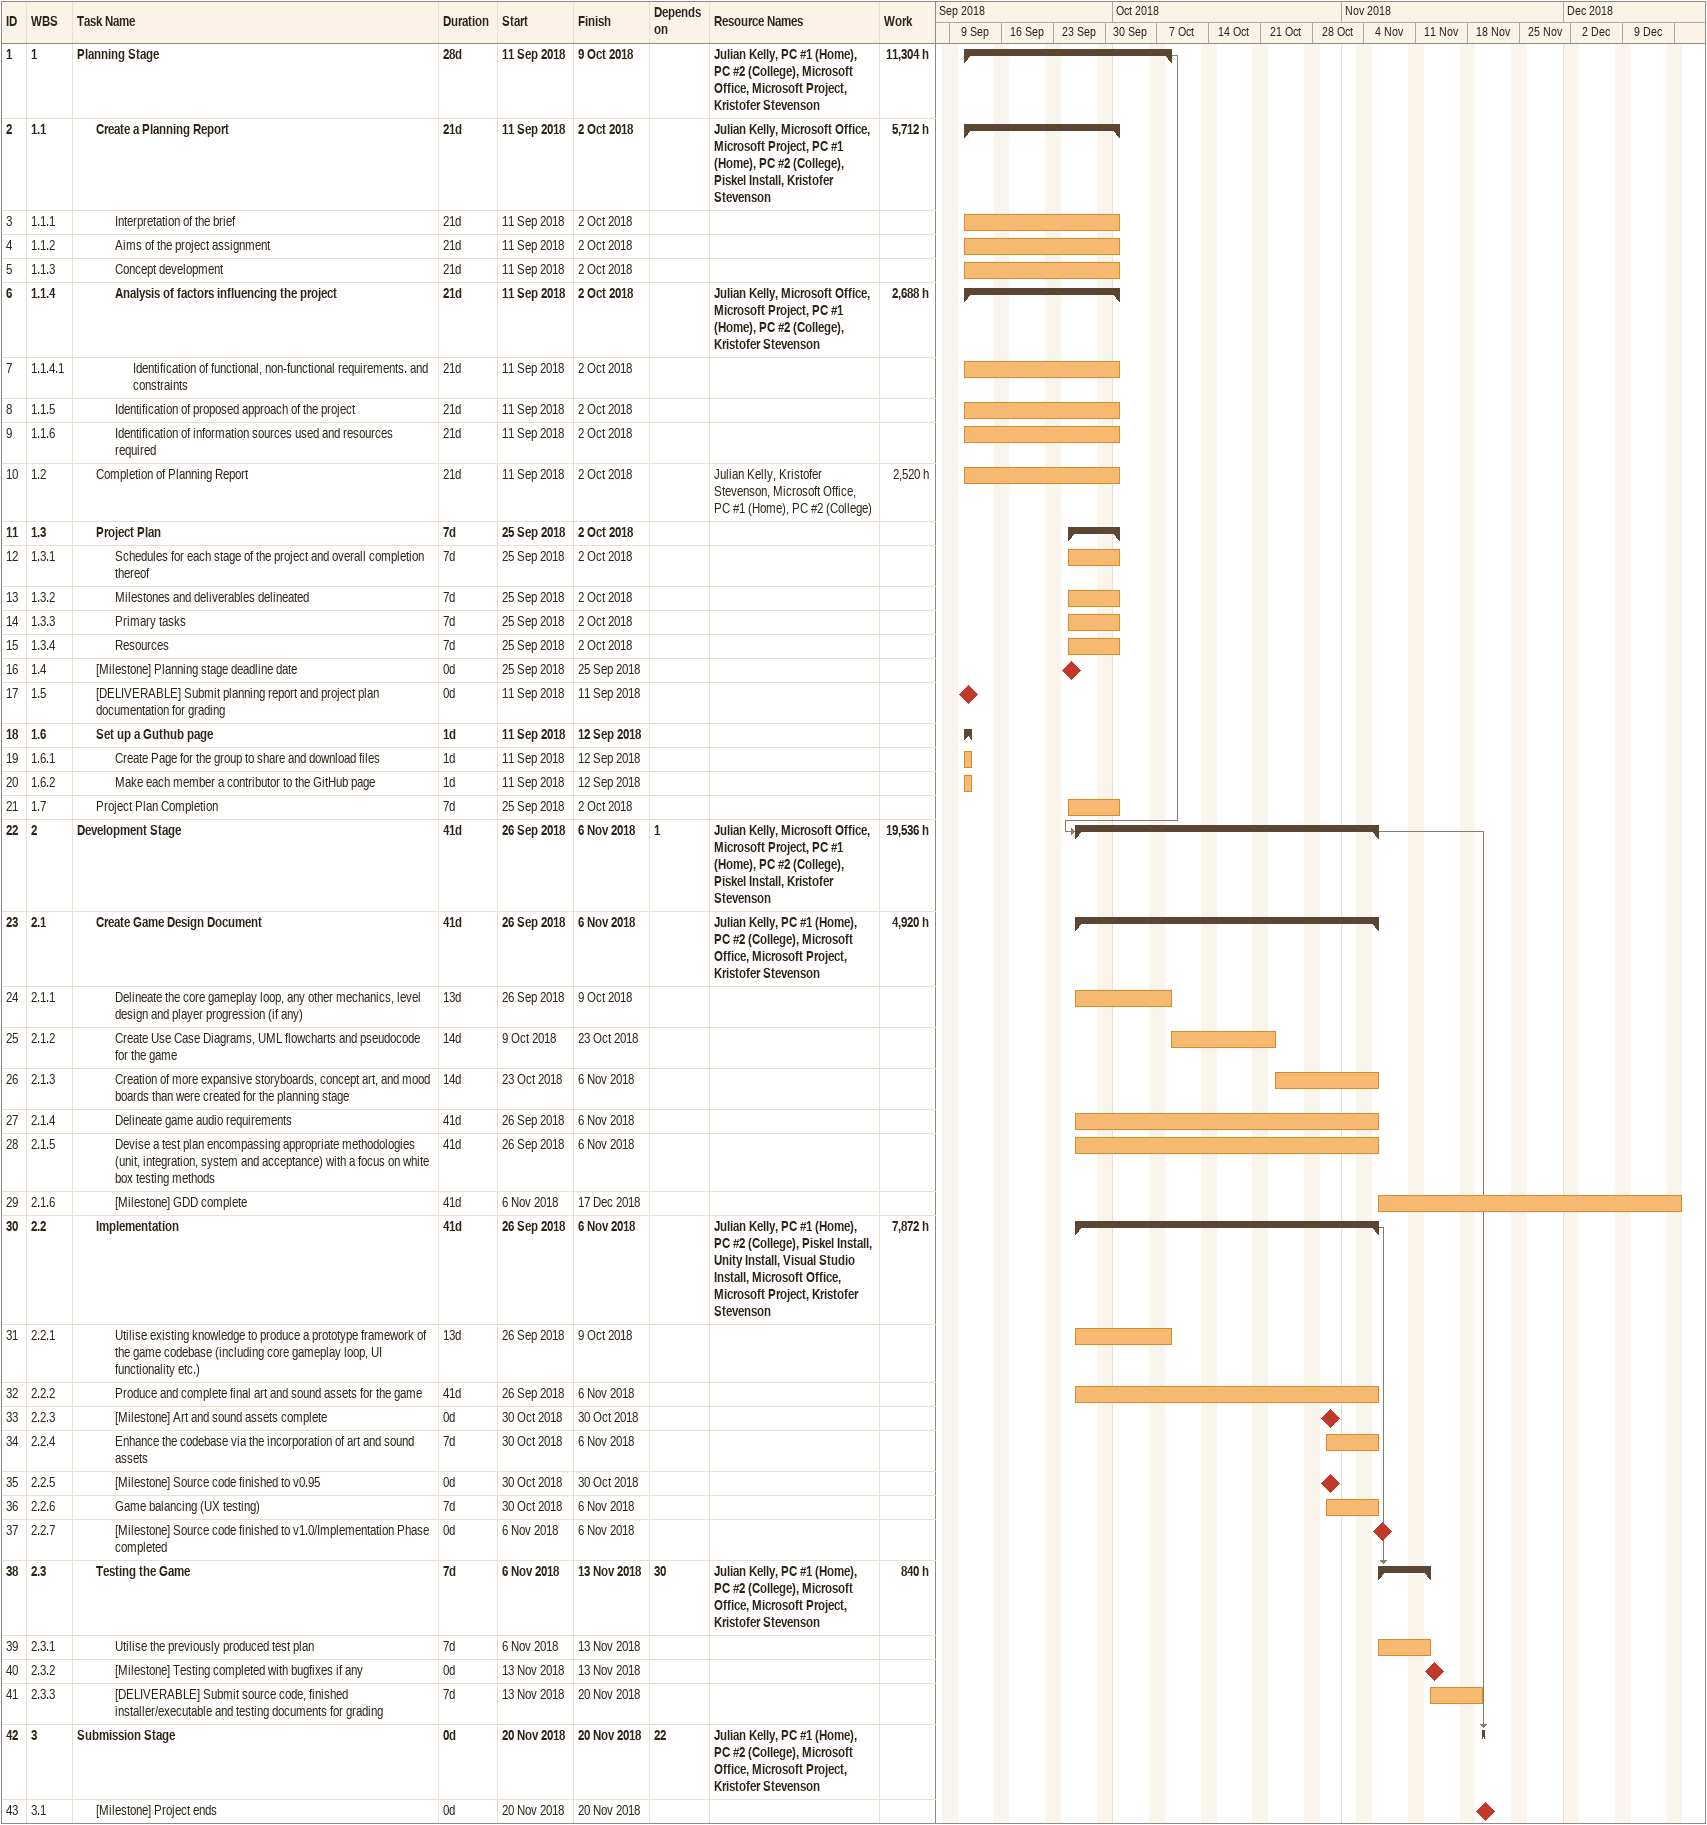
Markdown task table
| ID | WBS | Task | Duration | Start | Finish | Predecessors | Resources | Work (h) |
|---|---|---|---|---|---|---|---|---|
| 1 | 1 | **Planning Stage** | 28d | 2018-09-11 | 2018-10-09 |  | Julian Kelly, PC #1 (Home), PC #2 (College), Microsoft Office, Microsoft Project, Kristofer Stevenson | 11304 |
| 2 | 1.1 | **Create a Planning Report** | 21d | 2018-09-11 | 2018-10-02 |  | Julian Kelly, Microsoft Office, Microsoft Project, PC #1 (Home), PC #2 (College), Piskel Install, Kristofer Stevenson | 5712 |
| 3 | 1.1.1 | Interpretation of the brief | 21d | 2018-09-11 | 2018-10-02 |  |  |  |
| 4 | 1.1.2 | Aims of the project assignment | 21d | 2018-09-11 | 2018-10-02 |  |  |  |
| 5 | 1.1.3 | Concept development | 21d | 2018-09-11 | 2018-10-02 |  |  |  |
| 6 | 1.1.4 | **Analysis of factors influencing the project** | 21d | 2018-09-11 | 2018-10-02 |  | Julian Kelly, Microsoft Office, Microsoft Project, PC #1 (Home), PC #2 (College), Kristofer Stevenson | 2688 |
| 7 | 1.1.4.1 | Identification of functional, non-functional requirements. and constraints | 21d | 2018-09-11 | 2018-10-02 |  |  |  |
| 8 | 1.1.5 | Identification of proposed approach of the project | 21d | 2018-09-11 | 2018-10-02 |  |  |  |
| 9 | 1.1.6 | Identification of information sources used and resources required | 21d | 2018-09-11 | 2018-10-02 |  |  |  |
| 10 | 1.2 | Completion of Planning Report | 21d | 2018-09-11 | 2018-10-02 |  | Julian Kelly, Kristofer Stevenson, Microsoft Office, PC #1 (Home), PC #2 (College) | 2520 |
| 11 | 1.3 | **Project Plan** | 7d | 2018-09-25 | 2018-10-02 |  |  |  |
| 12 | 1.3.1 | Schedules for each stage of the project and overall completion thereof | 7d | 2018-09-25 | 2018-10-02 |  |  |  |
| 13 | 1.3.2 | Milestones and deliverables delineated | 7d | 2018-09-25 | 2018-10-02 |  |  |  |
| 14 | 1.3.3 | Primary tasks | 7d | 2018-09-25 | 2018-10-02 |  |  |  |
| 15 | 1.3.4 | Resources | 7d | 2018-09-25 | 2018-10-02 |  |  |  |
| 16 | 1.4 | [Milestone] Planning stage deadline date | 0d | 2018-09-25 | 2018-09-25 |  |  |  |
| 17 | 1.5 | [DELIVERABLE] Submit planning report and project plan documentation for grading | 0d | 2018-09-11 | 2018-09-11 |  |  |  |
| 18 | 1.6 | **Set up a Guthub page** | 1d | 2018-09-11 | 2018-09-12 |  |  |  |
| 19 | 1.6.1 | Create Page for the group to share and download files | 1d | 2018-09-11 | 2018-09-12 |  |  |  |
| 20 | 1.6.2 | Make each member a contributor to the GitHub page | 1d | 2018-09-11 | 2018-09-12 |  |  |  |
| 21 | 1.7 | Project Plan Completion | 7d | 2018-09-25 | 2018-10-02 |  |  |  |
| 22 | 2 | **Development Stage** | 41d | 2018-09-26 | 2018-11-06 | 1 | Julian Kelly, Microsoft Office, Microsoft Project, PC #1 (Home), PC #2 (College), Piskel Install, Kristofer Stevenson | 19536 |
| 23 | 2.1 | **Create Game Design Document** | 41d | 2018-09-26 | 2018-11-06 |  | Julian Kelly, PC #1 (Home), PC #2 (College), Microsoft Office, Microsoft Project, Kristofer Stevenson | 4920 |
| 24 | 2.1.1 | Delineate the core gameplay loop, any other mechanics, level design and player progression (if any) | 13d | 2018-09-26 | 2018-10-09 |  |  |  |
| 25 | 2.1.2 | Create Use Case Diagrams, UML flowcharts and pseudocode for the game | 14d | 2018-10-09 | 2018-10-23 |  |  |  |
| 26 | 2.1.3 | Creation of more expansive storyboards, concept art, and mood boards than were created for the planning stage | 14d | 2018-10-23 | 2018-11-06 |  |  |  |
| 27 | 2.1.4 | Delineate game audio requirements | 41d | 2018-09-26 | 2018-11-06 |  |  |  |
| 28 | 2.1.5 | Devise a test plan encompassing appropriate methodologies (unit, integration, system and acceptance) with a focus on white box testing methods | 41d | 2018-09-26 | 2018-11-06 |  |  |  |
| 29 | 2.1.6 | [Milestone] GDD complete | 41d | 2018-11-06 | 2018-12-17 |  |  |  |
| 30 | 2.2 | **Implementation** | 41d | 2018-09-26 | 2018-11-06 |  | Julian Kelly, PC #1 (Home), PC #2 (College), Piskel Install, Unity Install, Visual Studio Install, Microsoft Office, Microsoft Project, Kristofer Stevenson | 7872 |
| 31 | 2.2.1 | Utilise existing knowledge to produce a prototype framework of the game codebase (including core gameplay loop, UI functionality etc.) | 13d | 2018-09-26 | 2018-10-09 |  |  |  |
| 32 | 2.2.2 | Produce and complete final art and sound assets for the game | 41d | 2018-09-26 | 2018-11-06 |  |  |  |
| 33 | 2.2.3 | [Milestone] Art and sound assets complete | 0d | 2018-10-30 | 2018-10-30 |  |  |  |
| 34 | 2.2.4 | Enhance the codebase via the incorporation of art and sound assets | 7d | 2018-10-30 | 2018-11-06 |  |  |  |
| 35 | 2.2.5 | [Milestone] Source code finished to v0.95 | 0d | 2018-10-30 | 2018-10-30 |  |  |  |
| 36 | 2.2.6 | Game balancing (UX testing) | 7d | 2018-10-30 | 2018-11-06 |  |  |  |
| 37 | 2.2.7 | [Milestone] Source code finished to v1.0/Implementation Phase completed | 0d | 2018-11-06 | 2018-11-06 |  |  |  |
| 38 | 2.3 | **Testing the Game** | 7d | 2018-11-06 | 2018-11-13 | 30 | Julian Kelly, PC #1 (Home), PC #2 (College), Microsoft Office, Microsoft Project, Kristofer Stevenson | 840 |
| 39 | 2.3.1 | Utilise the previously produced test plan | 7d | 2018-11-06 | 2018-11-13 |  |  |  |
| 40 | 2.3.2 | [Milestone] Testing completed with bugfixes if any | 0d | 2018-11-13 | 2018-11-13 |  |  |  |
| 41 | 2.3.3 | [DELIVERABLE] Submit source code, finished installer/executable and testing documents for grading | 7d | 2018-11-13 | 2018-11-20 |  |  |  |
| 42 | 3 | **Submission Stage** | 0d | 2018-11-20 | 2018-11-20 | 22 | Julian Kelly, PC #1 (Home), PC #2 (College), Microsoft Office, Microsoft Project, Kristofer Stevenson |  |
| 43 | 3.1 | [Milestone] Project ends | 0d | 2018-11-20 | 2018-11-20 |  |  |  |
